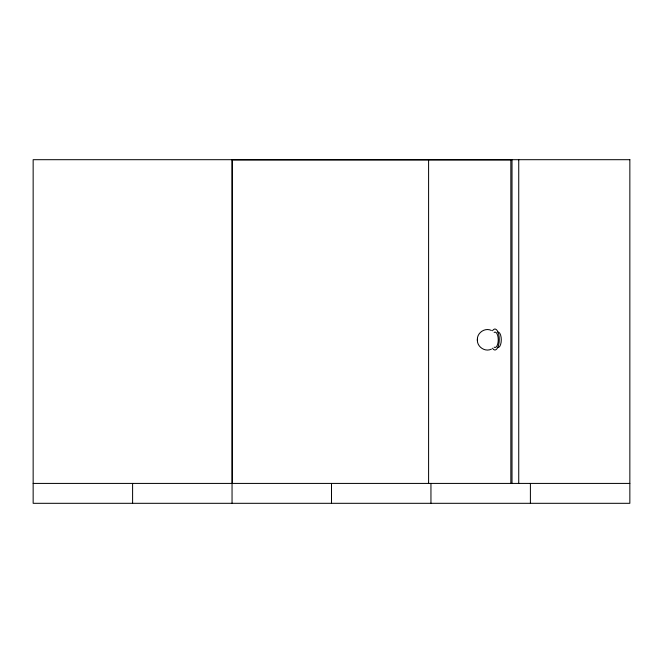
<?xml version="1.0" encoding="UTF-8"?>
<svg xmlns="http://www.w3.org/2000/svg" width="663" height="663" viewBox="0 0 663 663"><rect width="100%" height="100%" fill="white"/><g stroke="black" fill="none" stroke-linecap="round" stroke-linejoin="round"><path stroke-width="0.99" d="M477.343 339.456C477.161 332.586 485.241 327.29 491.416 330.481M491.432 349.111C485.258 352.31 477.161 347.022 477.343 340.144M33.15 483.418L629.85 483.418M477.343 339.29L477.343 340.326M530.4 483.418L530.4 503.308M518.739 159.692L518.739 483.418M512.018 159.692L512.018 483.418M510.841 483.418L510.841 159.932L232.29 159.932L232.29 483.418M430.95 483.418L430.95 503.308M428.596 159.692L428.596 483.418M331.5 483.418L331.5 503.308M232.05 159.692L232.05 503.308M132.6 483.418L132.6 503.308M497.78 332.122A7.716 3.199 -90 0 1 501.286 339.788A7.716 3.199 -90 0 1 497.789 347.478M494.117 332.42A7.716 3.199 -90 0 1 498.245 339.788A7.716 3.199 -90 0 1 494.134 347.188M492.51 330.771A10.5 4.351 -90 0 1 498.195 332.586A10.5 4.351 -90 0 1 498.195 346.434A10.5 4.351 -90 0 1 492.51 348.241M629.85 159.692L33.15 159.692L33.15 503.308L629.85 503.308L629.85 159.692"/></g></svg>
